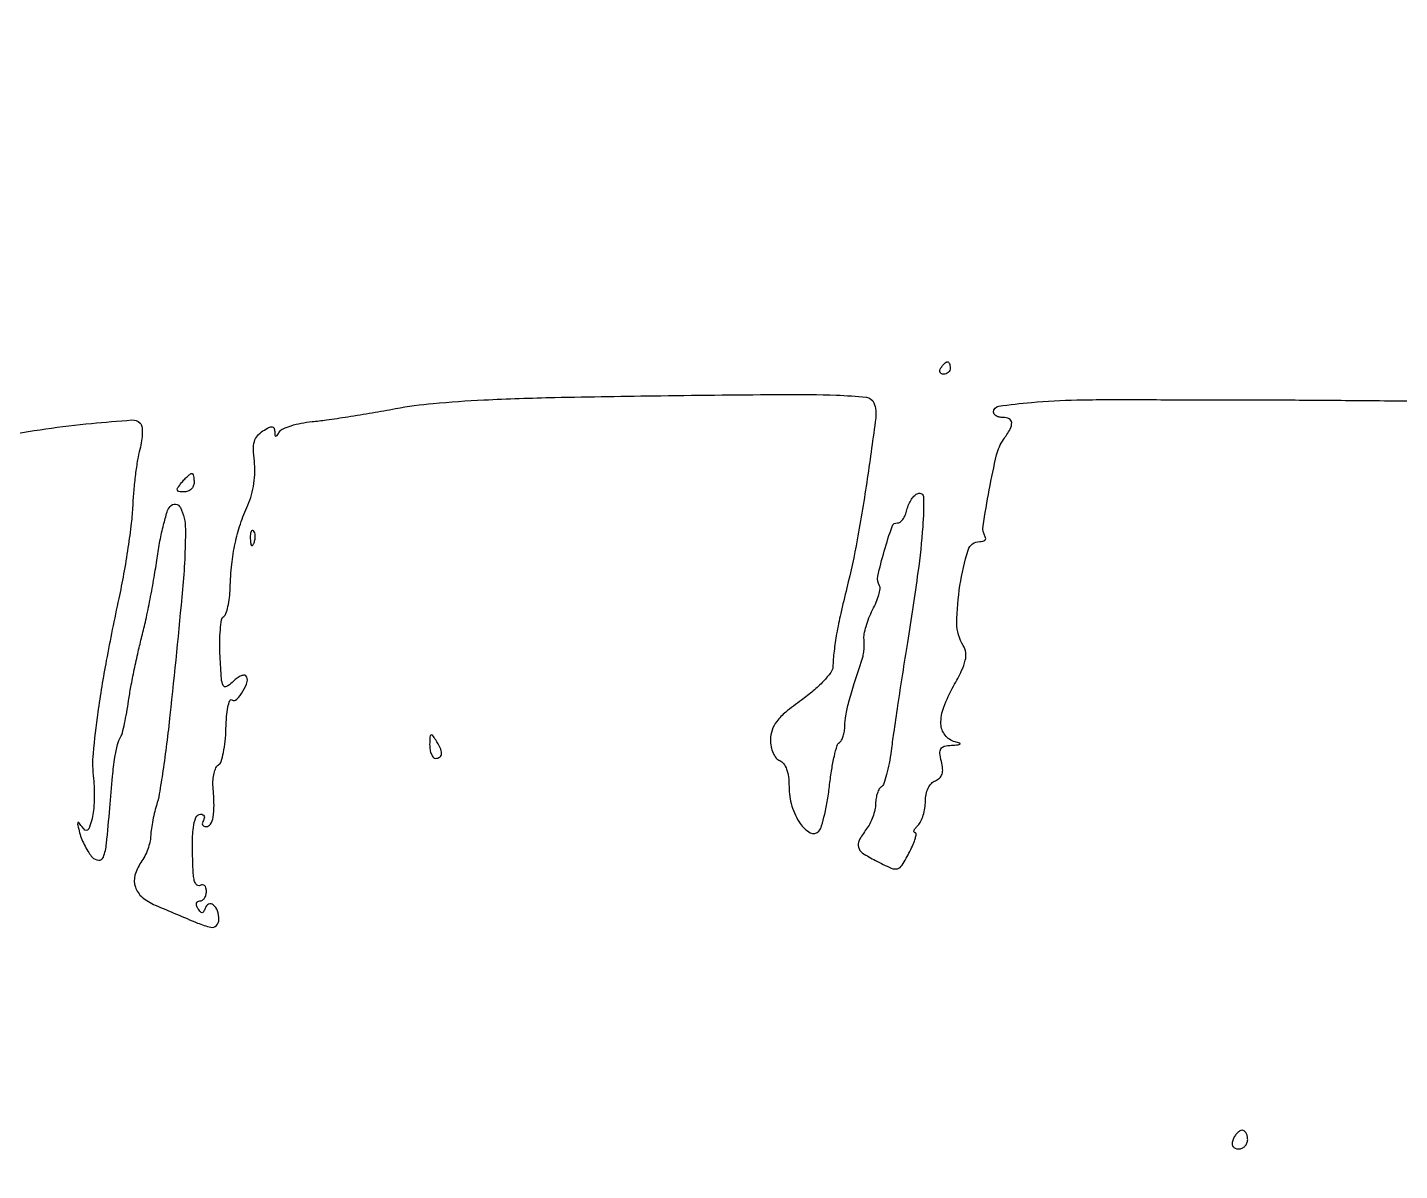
# Model space of a CAD drawing. Extents: x 0 to 4160, y 0 to 3120.
# Drawn here: x 3081.1 to 3302.5, y 2638.5 to 2822.9 of the extents above; entities that cross this region are included whole.
import ezdxf

# ---------------------------------------------------------------- set-up
doc = ezdxf.new("R2010")
doc.units = 0

msp = doc.modelspace()

# ---------------------------------------------------------------- linework, layer by layer
for points in [[(4159.499279, 606.274193, 0.000001), (4159.667734, 974.478125, 0.000057), (4159.806661, 1380.08378, 0.000034), (4159.883999, 1862.25), (4160, 3120), (3296.563358, 3120), (2433.126717, 3120)], [(757.647081, 3119.740147, 0.000002), (520.492565, 3119.487217, 0.4139)], [(1964.75, 0.149832, 0.000016), (2717.930904, 0.232101, 0.000028), (3351.473438, 0.357111)], [(3018.409455, 2754.077401, -0.000006), (3023.151618, 2754.230518, -0.000006), (3028.103267, 2754.390282, -0.000008)], [(3076.5, 2756.921382, -0.01036), (3084.108003, 2758.177572, -0.011765), (3091.446113, 2759.05785, -0.005662), (3097.952205, 2759.609171, -0.218012), (3099.287482, 2759.112518, -0.158494), (3099.573983, 2758.549932, -0.04124), (3099.650235, 2757.524457, -0.036741), (3099.546205, 2756.253366, -0.026999), (3099.252639, 2754.869892, 0.024739), (3098.886689, 2753.182847, 0.00953), (3098.540161, 2750.811116, 0.009409), (3098.261317, 2748.220015, 0.011456), (3098.101651, 2745.784971, -0.019234), (3097.87168, 2742.953092, -0.007293), (3097.341324, 2739.021271, -0.00721), (3096.63993, 2734.758662, -0.008745), (3095.855116, 2730.784971, 0.006672), (3093.841067, 2720.80512, 0.011481), (3092.466455, 2712.437873, 0.01279), (3091.705071, 2705.805092, 0.052134), (3091.767726, 2701.752714, -0.022207), (3091.890753, 2700.120386, -0.016518), (3091.886755, 2698.312904, -0.016771), (3091.769114, 2696.605275, -0.035911), (3091.540381, 2695.304869, -0.01571), (3091.145434, 2693.917426, -0.1562), (3090.799029, 2693.430801, -0.355274), (3090.402341, 2693.446862, -0.06124), (3089.865785, 2694.052155, 0.026158), (3089.414193, 2694.639766, 0.59108), (3089.247421, 2694.60519, 0.133887), (3089.234625, 2694.211678, 0.007304), (3089.541817, 2693, 0.030656), (3089.898615, 2691.938267, 0.022831), (3090.415308, 2690.815035, 0.023253), (3091.002434, 2689.797392, 0.047507), (3091.570579, 2689.072459, 0.185789), (3092.619799, 2688.573717, 0.338166), (3093.373841, 2689.063277, 0.060212), (3093.871153, 2691.261544, 0.005196), (3094.399507, 2697, -0.003509), (3094.851951, 2702.102486, -0.014267), (3095.237397, 2705.195239, -0.022777), (3095.645864, 2707.230475, -0.071649), (3096.169926, 2708.517581, 0.069921), (3096.43157, 2709.15391, 0.008541), (3096.781105, 2710.624136, 0.009985), (3097.133533, 2712.395833, 0.008086), (3097.442746, 2714.309264, -0.00993), (3097.813395, 2716.550367, -0.005096), (3098.362214, 2719.344427, -0.005062), (3098.985949, 2722.210729, -0.007603), (3099.593278, 2724.696812, 0.010506), (3100.221574, 2727.33505, 0.00522), (3100.912523, 2730.70305, 0.005179), (3101.556252, 2734.209817, 0.007576), (3102.044001, 2737.310246, -0.011605), (3102.50601, 2740.100437, -0.014486), (3103.069571, 2742.665482, -0.012735), (3103.653794, 2744.770616, -0.099462), (3104.134189, 2745.661688, -0.543149), (3105.792105, 2745.466714, -0.11531), (3106.604392, 2741.981664, -0.023261), (3106.146645, 2732.276399, -0.003148), (3104.11344, 2712, -0.00482), (3103.574742, 2707.371936, -0.005579), (3102.970166, 2702.976019, -0.005013), (3102.379863, 2699.267697, -0.032563), (3101.943547, 2697.429002, 0.015396), (3101.582284, 2696.109819, 0.012748), (3101.277167, 2694.685389, 0.012945), (3101.064485, 2693.364391, 0.033448), (3101, 2692.401508, -0.06062), (3100.889381, 2691.492462, -0.028788), (3100.540559, 2690.363789, -0.028023), (3100.034709, 2689.21047, -0.035426), (3099.435944, 2688.21201, 0.08748), (3098.470562, 2686.142633, 0.147167), (3098.528079, 2684.242123, 0.138514), (3099.639754, 2682.60938, 0.07389), (3101.73826, 2681.322078, 0.002065), (3108.574798, 2678.442919, 0.042824), (3110.69377, 2677.766785, 0.25724), (3111.59963, 2678.027548, 0.199316), (3112, 2678.99201, 0.07985), (3111.77065, 2680.418988, 0.143385), (3111.102813, 2681.387764, 0.292924), (3110.350858, 2681.472728, 0.200538), (3109.768495, 2680.805485, -0.03848), (3109.533158, 2680.246794, -0.279386), (3109.29528, 2680.100845, -0.231353), (3109.019404, 2680.233857, -0.028321), (3108.624068, 2680.799254, -0.065714), (3108.417461, 2681.259019, -0.138155), (3108.411045, 2681.647281, -0.191232), (3108.599333, 2681.902322, -0.140143), (3108.940983, 2682, 0.145596), (3109.344835, 2682.120145, 0.099271), (3109.688914, 2682.457961, 0.083321), (3109.920819, 2682.963045, 0.06614), (3110, 2683.559017, 0.066118), (3109.926733, 2684.110654, 0.138808), (3109.70625, 2684.478525, 0.191142), (3109.379648, 2684.607943, 0.139169), (3109, 2684.5, -0.255375), (3108.607894, 2684.478997, -0.150869), (3108.254406, 2684.805693, -0.08144), (3107.993727, 2685.492481, -0.037877), (3107.875, 2686.440983, -0.008761), (3107.731748, 2691.01808, -0.034264), (3107.886415, 2693.840999, -0.063099), (3108.305401, 2695.486911, -0.308103), (3109.059017, 2696, -0.108972), (3109.413961, 2695.921712, -0.182303), (3109.6254, 2695.70625, -0.161196), (3109.656512, 2695.3821, -0.082592), (3109.5, 2695, 0.082592), (3109.343488, 2694.6179, 0.161196), (3109.3746, 2694.29375, 0.182303), (3109.586039, 2694.078288, 0.108972), (3109.940983, 2694, 0.260695), (3110.64947, 2694.396334, 0.094309), (3111.073094, 2695.512781, 0.049242), (3111.220035, 2697.437677, 0.014603), (3111.068099, 2700.389871, -0.036661), (3111.059619, 2701.545765, -0.042879), (3111.225312, 2702.629926, -0.047874), (3111.525481, 2703.497658, -0.148198), (3111.931189, 2703.957472, 0.179849), (3112.364944, 2704.514828, 0.025161), (3112.739812, 2705.952155, 0.026117), (3113.019406, 2707.770191, 0.019464), (3113.144055, 2709.796173, -0.015177), (3113.24697, 2711.740663, -0.028811), (3113.466949, 2713.292299, -0.035366), (3113.754848, 2714.336027, -0.478292), (3114.079991, 2714.450563, 0.348657), (3114.897095, 2714.546919, 0.063291), (3115.895242, 2715.843575, 0.059407), (3116.576054, 2717.405897, 0.276134), (3116.345769, 2718.320898, 0.244712), (3116.005535, 2718.428164, 0.067578), (3115.454323, 2718.251879, 0.051938), (3114.798221, 2717.851181, 0.033943), (3114.130952, 2717.266045, -0.077349), (3113.218333, 2716.5959, -0.428224), (3112.703006, 2716.77253, -0.090116), (3112.418302, 2717.879891, -0.004957), (3112.195404, 2721.470905, -0.014811), (3112.144154, 2723.752665, -0.021259), (3112.24455, 2725.772054, -0.01789), (3112.452278, 2727.38653, -0.209083), (3112.790438, 2727.907241, 0.167225), (3113.148036, 2728.371047, 0.026114), (3113.464637, 2729.500877, 0.026617), (3113.705827, 2730.92494, 0.020382), (3113.822274, 2732.5, -0.018466), (3114.089958, 2736.319614, -0.025987), (3114.630096, 2739.691119, -0.027683), (3115.482073, 2742.816017, -0.02615), (3116.687567, 2745.889243, 0.039456), (3117.276577, 2747.516822, 0.030548), (3117.664727, 2749.362487, 0.030541), (3117.825159, 2751.242227, 0.039373), (3117.730565, 2752.972122, -0.025096), (3117.572336, 2754.870667, -0.077774), (3117.728693, 2756.143109, -0.107256), (3118.22502, 2757.07095, -0.077066), (3119.117572, 2757.841352, -0.019185), (3120.083581, 2758.394299, -0.132049), (3120.612687, 2758.512026, -0.293493), (3120.905137, 2758.305621, -0.093542), (3121.015313, 2757.758474, 0.023462), (3121.051009, 2757.155004, 0.36523), (3121.189844, 2757.02187, 0.256969), (3121.398003, 2757.119604, 0.015658), (3121.798504, 2757.708212, -0.14729), (3122.371443, 2758.202835, -0.029222), (3123.652943, 2758.687046, -0.02864), (3125.266778, 2759.091523, -0.023236), (3127.033191, 2759.343774, 0.011335), (3129.346935, 2759.61819, 0.003465), (3132.831625, 2760.136478, 0.003467), (3136.726692, 2760.771116, 0.003785), (3140.5, 2761.442231, -0.023528), (3146.599367, 2762.28026, -0.010185), (3154.776474, 2762.846413, -0.006931), (3166.191303, 2763.244915, -0.002174), (3183.291506, 2763.530295, -0.00113), (3203.092073, 2763.729854, -0.010523), (3211.63792, 2763.616803, -0.016933), (3216.472268, 2763.286896, -0.282794), (3217.695675, 2762.350676, -0.124606), (3217.982139, 2759.944056, -0.003985), (3216.627935, 2750.152288, -0.008562), (3215.009366, 2740.28108, -0.016793), (3213.324595, 2732.5, 0.005974), (3212.339033, 2728.381155, 0.011959), (3211.67739, 2725.100327, 0.014724), (3211.268889, 2722.315265, 0.019222), (3211.0689, 2719.748337, -0.155007), (3210.745937, 2718.854931, -0.026145), (3209.551489, 2717.456033, -0.026439), (3207.919496, 2715.908229, -0.020772), (3206, 2714.404532, 0.016105), (3203.467782, 2712.458693, 0.054939), (3202.017373, 2710.973732, 0.083521), (3201.261478, 2709.580834, 0.082826), (3201, 2708.013184, 0.048709), (3201.109868, 2706.888055, 0.055949), (3201.435374, 2705.859377, 0.06398), (3201.918993, 2705.063503, 0.133426), (3202.5, 2704.638374, -0.143579), (3203.132712, 2704.155768, -0.072852), (3203.606802, 2703.263777, -0.055253), (3203.903792, 2702.010545, -0.030583), (3204, 2700.439114, 0.073334), (3204.459621, 2697.322215, 0.074653), (3205.798705, 2694.491355, 0.120794), (3207.428018, 2693.005129, 0.358569), (3208.809136, 2693.270023, 0.102016), (3209.252953, 2694.103306, 0.014435), (3209.749802, 2695.99228, 0.01595), (3210.207626, 2698.292886, 0.012971), (3210.554877, 2700.782277, -0.011858), (3210.889457, 2703.220468, -0.016951), (3211.310332, 2705.362789, -0.012885), (3211.757396, 2707.087306, -0.18657), (3212.131698, 2707.581394, 0.130665), (3212.465568, 2707.934528, 0.045433), (3212.744936, 2708.583142, 0.041391), (3212.935883, 2709.387182, 0.037625), (3213, 2710.238019, -0.046021), (3213.151377, 2711.879205, -0.017536), (3213.650926, 2714.123452, -0.013276), (3214.499439, 2717.067166, -0.005507), (3215.794899, 2721, 0.037178), (3215.976516, 2721.697014, 0.021352), (3216.095919, 2722.55753, 0.021245), (3216.142323, 2723.437278, 0.032985), (3216.100003, 2724.195847, -0.0765), (3216.12669, 2725.055727, -0.024693), (3216.421947, 2726.299323, -0.023972), (3216.892141, 2727.670189, -0.02473), (3217.487183, 2728.975214, 0.021186), (3218.062368, 2730.213379, 0.028284), (3218.470933, 2731.383362, 0.028121), (3218.692026, 2732.357475, 0.182108), (3218.596962, 2732.843111, -0.194854), (3218.333976, 2734.387298, -0.015929), (3219.359846, 2738.437831, -0.013292), (3220.627829, 2742.444562, -0.353085), (3221.51675, 2743.000486, 0.199727), (3221.931783, 2743.117276, 0.070677), (3222.366148, 2743.573277, 0.05643), (3222.753377, 2744.270053, 0.040692), (3223.027583, 2745.116844, -0.044652), (3223.322223, 2746.00278, -0.045276), (3223.768411, 2746.817968, -0.049353), (3224.290129, 2747.450201, -0.115637), (3224.808691, 2747.769564, -0.50852), (3225.715925, 2747.123071, -0.020523), (3225.5733, 2742.41052, -0.017022), (3224.797738, 2735.075017, -0.004782), (3223.088629, 2723.684804, 0.00124), (3222.294261, 2718.634845, 0.001208), (3221.517988, 2713.537427, 0.00119), (3220.857476, 2709.055793, 0.004521), (3220.476795, 2706.251117, -0.014557), (3220.156322, 2704.199824, -0.01999), (3219.741499, 2702.379554, -0.017117), (3219.295293, 2700.928201, -0.172872), (3218.906316, 2700.4421, 0.128028), (3218.555628, 2700.075011, 0.044843), (3218.256888, 2699.402904, 0.040974), (3218.047295, 2698.57072, 0.037595), (3217.968197, 2697.690983, -0.05279), (3217.850037, 2696.711027, -0.030694), (3217.514453, 2695.573394, -0.03039), (3217.03284, 2694.462198, -0.044484), (3216.468197, 2693.55887, 0.034827), (3215.30364, 2691.773345, 0.201328), (3215.181547, 2690.677586, 0.177488), (3215.876835, 2689.739236, 0.026139), (3217.95034, 2688.52568, 0.012584), (3220.487311, 2687.293661, 0.17335), (3221.490137, 2687.209601, 0.194376), (3222.262691, 2687.789168, 0.01649), (3223.5, 2690, 0.01803), (3224.043624, 2691.151159, 0.034154), (3224.38248, 2692.11875, 0.045965), (3224.504989, 2692.804793, 0.439288), (3224.32568, 2693, -0.310696), (3224.16439, 2693.110933, -0.187723), (3224.165669, 2693.3525, -0.07374), (3224.388522, 2693.738463, -0.028646), (3224.8, 2694.2, 0.084769), (3225.260812, 2694.850602, 0.037049), (3225.6475, 2695.838572, 0.035295), (3225.911474, 2696.973931, 0.039492), (3226, 2698.093011, -0.051956), (3226.115294, 2699.199543, -0.061125), (3226.45631, 2700.195998, -0.069655), (3226.972635, 2700.965617, -0.119156), (3227.606069, 2701.402329, 0.095807), (3228.299372, 2701.834524, 0.12985), (3228.692186, 2702.455437, 0.098841), (3228.786996, 2703.323602, 0.039431), (3228.587017, 2704.509318, -0.031635), (3228.339388, 2705.84992, -0.172189), (3228.499195, 2706.559144, -0.198146), (3229.053016, 2706.951946, -0.04368), (3230.230948, 2707.116001, 0.007154), (3231.30977, 2707.186643, 0.177877), (3231.575975, 2707.3093, 0.557507), (3231.54115, 2707.45789, 0.016506), (3230.796988, 2707.680277, -0.163554), (3229.172707, 2708.748223, -0.160695), (3228.508697, 2710.588555, -0.097353), (3228.95638, 2713.252666, -0.037169), (3230.548471, 2716.679859, 0.014264), (3231.852425, 2719.180472, 0.05463), (3232.442192, 2720.832017, 0.091741), (3232.506027, 2722.085919, 0.106941), (3232.103081, 2723.206549, -0.142507), (3231.079185, 2726.833532, -0.037347), (3231.583124, 2732.91871, -0.034288), (3232.89035, 2738.608406, -0.330394), (3234.766422, 2740, 0.055642), (3235.252108, 2740.054217, 0.118096), (3235.589521, 2740.220313, 0.185746), (3235.727211, 2740.465922, 0.172091), (3235.670452, 2740.75, -0.17336), (3235.320954, 2742.521974, -0.009031), (3236.298873, 2748.336291, -0.012233), (3237.500088, 2753.995373, -0.094628), (3238.6039, 2756.451801, 0.024793), (3239.670154, 2758.147085, 0.136115), (3239.925983, 2759.186671, 0.287629), (3239.529252, 2759.779953, 0.105702), (3238.5, 2760, -0.056137), (3237.926232, 2760.064623, -0.075607), (3237.440625, 2760.255906, -0.094866), (3237.11501, 2760.538814, -0.168132), (3237, 2760.871169, -0.373456), (3237.848238, 2761.848439, -0.013693), (3243.112832, 2762.449865, -0.016635), (3250.428597, 2762.838667, -0.006584), (3260.5, 2762.905762, 0.00038), (3266.080461, 2762.873698, 0.000472), (3271.26875, 2762.852729, 0.000383), (3275.625374, 2762.842577, 0.003593), (3277.5, 2762.853117, -0.004023), (3279.374625, 2762.862045, -0.000429), (3283.73125, 2762.844001, -0.000529), (3288.919539, 2762.812573, -0.000425), (3294.5, 2762.768122, 0.000441), (3300.855976, 2762.717698, 0.000262), (3308.426562, 2762.668294, 0.000263)]]:
    msp.add_lwpolyline(points, format="xyb")
for points in [[(3230, 2768, -0.105053), (3229.918938, 2767.618444, -0.099167), (3229.688914, 2767.29375, -0.09642), (3229.345238, 2767.076123, -0.093332), (3228.940983, 2767, -0.108972), (3228.586039, 2767.078288, -0.182303), (3228.3746, 2767.29375, -0.161196), (3228.343488, 2767.6179, -0.082592), (3228.5, 2768, -0.029505), (3228.768994, 2768.382774, -0.035638), (3229.066025, 2768.70625, -0.038439), (3229.34829, 2768.934461, -0.151918), (3229.559017, 2769, -0.210953), (3229.727648, 2768.92554, -0.081139), (3229.870461, 2768.70625, -0.061769), (3229.967655, 2768.382849, -0.042167)], [(3108, 2749.5, -0.107348), (3107.875699, 2748.927707, -0.099536), (3107.523407, 2748.440625, -0.095788), (3106.996941, 2748.114059, -0.091307), (3106.377555, 2748, -0.035496), (3105.565314, 2748.057736, -0.304492), (3105.308142, 2748.28931, -0.217533), (3105.381629, 2748.689039, -0.020633), (3106, 2749.5, -0.013852), (3106.504355, 2750.074554, -0.019119), (3106.99011, 2750.559375, -0.016008), (3107.412416, 2750.925448, -0.172217), (3107.622445, 2751, -0.294983), (3107.768578, 2750.90557, -0.044235), (3107.889093, 2750.559375, -0.037907), (3107.972666, 2750.07485, -0.023761)], [(3117.078947, 2740.416667, 0.018894), (3117.137993, 2739.670344, 0.168741), (3117.279315, 2739.37858, 0.470617), (3117.461564, 2739.395823, 0.054073), (3117.683114, 2739.8125, 0.051402), (3117.839148, 2740.359369, 0.05415), (3117.876576, 2740.916927, 0.060344), (3117.797407, 2741.402231, 0.126455), (3117.604167, 2741.729167, 0.296942), (3117.385309, 2741.77538, 0.208169), (3117.200665, 2741.592839, 0.077125), (3117.089945, 2741.112848, 0.028489)], [(3146.015313, 2707.25, 0.042523), (3146.082804, 2706.388595, 0.062416), (3146.298248, 2705.660937, 0.082215), (3146.618823, 2705.167975, 0.210568), (3147, 2705, 0.163584), (3147.667076, 2705.224247, 0.234725), (3147.939692, 2705.772965, 0.112355), (3147.729028, 2706.698623, 0.031558), (3147, 2708, 0.023197), (3146.479509, 2708.728886, 0.409657), (3146.218347, 2708.762149, 0.220444), (3146.050422, 2708.444209, 0.011293)], [(3275.638374, 2643.5, 0.075244), (3275.503306, 2642.885039, 0.151899), (3275.617923, 2642.407358, 0.166113), (3275.972145, 2642.106211, 0.094119), (3276.531385, 2642, 0.10122), (3277.091819, 2642.114629, 0.098432), (3277.568594, 2642.440625, 0.097416), (3277.887999, 2642.927495, 0.096899), (3278, 2643.5, 0.057609), (3277.933678, 2644.073715, 0.076852), (3277.737678, 2644.559375, 0.095748), (3277.447641, 2644.884842, 0.164455), (3277.106989, 2645, 0.13875), (3276.723081, 2644.891374, 0.061199), (3276.307216, 2644.559375, 0.053891), (3275.924763, 2644.073796, 0.048303)]]:
    msp.add_lwpolyline(points, format="xyb", close=True)

doc.saveas('drawing.dxf')
